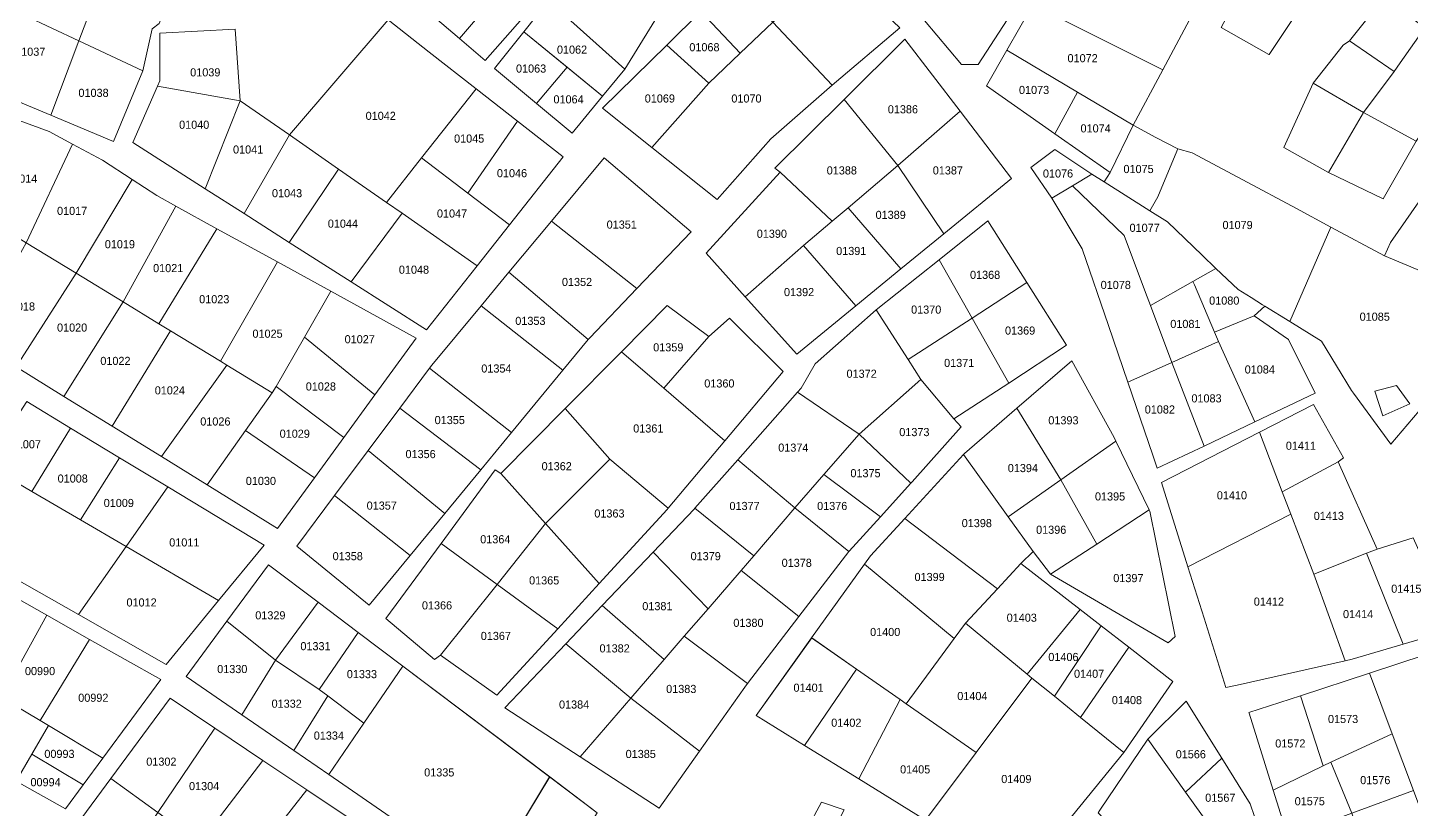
# Model space of a CAD drawing. Header units: metres. Extents: x 245225 to 248406, y 1633796 to 1637634.
# Drawn here: x 246870.3 to 247126, y 1636414.3 to 1636558.8 of the extents above; entities that cross this region are included whole.
import ezdxf
from ezdxf.enums import TextEntityAlignment as Align

# ---------------------------------------------------------------- set-up
doc = ezdxf.new("R2010")
doc.units = ezdxf.units.M
doc.header["$MEASUREMENT"] = 0
doc.layers.add('historique_numero_parcelle', color=7, linetype='Continuous')
doc.layers.add('LIMITES_PARCELLES', color=7, linetype='Continuous', lineweight=0, true_color=0xffffff)
doc.styles.add('Style-FANCY', font='FANCY.shx')

msp = doc.modelspace()

# ---------------------------------------------------------------- linework, layer by layer
at = {"layer": 'limites_parcelles', "flags": 128}
for points in [[(246954.029, 1636576.713), (246961.434, 1636570.053), (246950.117, 1636556.765), (246939.529, 1636565.813), (246951.46, 1636579.022), (246954.029, 1636576.713)], [(246881.725, 1636569.755), (246884.37, 1636568.538), (246879.769, 1636556.317), (246864.74, 1636563.366), (246868.707, 1636576.343), (246881.725, 1636569.755)], [(247053.621, 1636563.765), (247045.925, 1636551.975), (247042.856, 1636551.975), (247031.475, 1636565.569), (247039.995, 1636574.781), (247053.621, 1636563.765)], [(247085.018, 1636560.241), (247080.062, 1636550.966), (247056.07, 1636563.004), (247061.166, 1636571.872), (247074.34, 1636565.448), (247085.018, 1636560.241)], [(247090.836, 1636558.799), (247097.817, 1636571.878), (247108.39, 1636566.929), (247099.711, 1636553.796), (247099.689, 1636553.81), (247090.836, 1636558.799)], [(246896.034, 1636563.173), (246894.584, 1636559.516), (246893.314, 1636558.563), (246891.567, 1636550.784), (246879.769, 1636556.317), (246884.37, 1636568.538), (246896.034, 1636563.173)], [(246966.248, 1636565.723), (246965.415, 1636564.772), (246954.856, 1636552.716), (246950.117, 1636556.765), (246961.434, 1636570.053), (246966.248, 1636565.723)], [(247080.062, 1636550.966), (247074.606, 1636540.757), (247064.296, 1636546.884), (247051.26, 1636554.631), (247056.07, 1636563.004), (247080.062, 1636550.966)], [(247122.81, 1636550.657), (247114.607, 1636556.345), (247120.957, 1636564.415), (247128.475, 1636558.75), (247123.947, 1636552.281), (247122.81, 1636550.657)], [(246943.088, 1636534.722), (246936.593, 1636526.489), (246927.745, 1636532.659), (246918.714, 1636538.958), (246936.892, 1636560.225), (246944.499, 1636554.278), (246953.169, 1636547.501), (246943.088, 1636534.722)], [(246909.585, 1636545.228), (246894.317, 1636547.987), (246894.742, 1636548.959), (246894.742, 1636557.77), (246908.633, 1636558.484), (246909.585, 1636545.228)], [(247007.667, 1636538.217), (246997.718, 1636526.998), (246985.618, 1636536.642), (246996.199, 1636548.533), (247001.981, 1636554.065), (247007.984, 1636559.807), (247018.991, 1636548.165), (247007.667, 1636538.217)], [(247132.847, 1636546.793), (247126.888, 1636537.829), (247117.151, 1636543.12), (247122.81, 1636550.657), (247123.947, 1636552.281), (247128.475, 1636558.75), (247136.683, 1636552.563), (247133.03, 1636547.068), (247132.847, 1636546.793)], [(247122.81, 1636550.657), (247117.151, 1636543.12), (247107.861, 1636548.54), (247113.417, 1636555.551), (247114.607, 1636556.345), (247122.81, 1636550.657)], [(246964.334, 1636544.766), (246969.971, 1636551.475), (246976.541, 1636546.091), (246975.442, 1636544.753), (246970.942, 1636539.275), (246964.334, 1636544.766)], [(247031.138, 1636533.326), (247021.921, 1636525.506), (247018.974, 1636523.005), (247009.36, 1636532.078), (247008.407, 1636532.819), (247021.193, 1636545.492), (247031.138, 1636533.326)], [(246861.755, 1636524.093), (246868.701, 1636541.647), (246874.263, 1636539.593), (246878.583, 1636537.27), (246870.031, 1636519.043), (246861.755, 1636524.093)], [(247079.157, 1636527.528), (247077.685, 1636524.936), (247069.213, 1636530.284), (247070.323, 1636532.031), (247074.606, 1636540.757), (247078.771, 1636538.459), (247082.861, 1636536.418), (247079.908, 1636529.33), (247079.157, 1636527.528)], [(246889.609, 1636530.71), (246879.26, 1636513.41), (246870.031, 1636519.043), (246878.583, 1636537.27), (246884.106, 1636534.301), (246889.609, 1636530.71)], [(246951.647, 1636528.193), (246959.343, 1636522.322), (246953.388, 1636514.776), (246939.486, 1636524.471), (246936.593, 1636526.489), (246943.088, 1636534.722), (246951.647, 1636528.193)], [(247066.981, 1636531.693), (247063.377, 1636529.53), (247059.573, 1636527.248), (247055.699, 1636532.956), (247060.144, 1636536.237), (247066.981, 1636531.693)], [(247111.157, 1636521.936), (247103.56, 1636504.473), (247098.952, 1636507.314), (247098.522, 1636507.579), (247096.379, 1636508.9), (247093.974, 1636510.383), (247089.886, 1636514.305), (247087.368, 1636516.72), (247080.956, 1636522.871), (247077.685, 1636524.936), (247079.157, 1636527.528), (247079.908, 1636529.33), (247082.861, 1636536.418), (247085.507, 1636535.677), (247094.896, 1636530.647), (247104.789, 1636525.347), (247111.157, 1636521.936)], [(246936.593, 1636526.489), (246939.486, 1636524.471), (246930.058, 1636511.83), (246918.642, 1636519.107), (246927.745, 1636532.659), (246936.593, 1636526.489)], [(247013.675, 1636518.51), (247002.912, 1636509.028), (246995.674, 1636517.093), (247009.36, 1636532.078), (247018.974, 1636523.005), (247013.675, 1636518.51)], [(246897.652, 1636525.82), (246887.935, 1636508.116), (246879.26, 1636513.41), (246889.609, 1636530.71), (246894.16, 1636527.739), (246897.652, 1636525.82)], [(247081.716, 1636496.924), (247073.607, 1636493.28), (247070.022, 1636503.762), (247065.187, 1636517.897), (247059.573, 1636527.248), (247063.377, 1636529.53), (247072.948, 1636520.345), (247076.872, 1636509.864), (247077.79, 1636507.41), (247081.716, 1636496.924)], [(247069.213, 1636530.284), (247077.685, 1636524.936), (247080.956, 1636522.871), (247087.368, 1636516.72), (247089.886, 1636514.305), (247085.64, 1636511.885), (247077.79, 1636507.41), (247076.872, 1636509.864), (247072.948, 1636520.345), (247063.377, 1636529.53), (247066.981, 1636531.693), (247069.213, 1636530.284)], [(247132.766, 1636526.698), (247139.165, 1636523.612), (247135.515, 1636515.991), (247134.413, 1636513.688), (247133.878, 1636511.27), (247121.067, 1636516.627), (247122.126, 1636519.061), (247128.816, 1636528.604), (247132.766, 1636526.698)], [(247031.68, 1636514.184), (247023.361, 1636507.373), (247013.675, 1636518.51), (247018.974, 1636523.005), (247021.921, 1636525.506), (247031.68, 1636514.184)], [(246982.847, 1636510.562), (246974.17, 1636501.493), (246973.875, 1636501.134), (246959.243, 1636513.59), (246967.096, 1636523.034), (246982.847, 1636510.562)], [(247103.56, 1636504.473), (247111.157, 1636521.936), (247121.067, 1636516.627), (247133.878, 1636511.27), (247133.238, 1636508.372), (247129.918, 1636501.471), (247133.754, 1636499.883), (247128.476, 1636489.216), (247122.231, 1636481.807), (247115.323, 1636491.22), (247114.929, 1636491.756), (247109.426, 1636500.858), (247103.56, 1636504.473)], [(246916.449, 1636515.488), (246905.905, 1636497.149), (246896.715, 1636502.758), (246894.565, 1636504.07), (246905.267, 1636521.634), (246916.449, 1636515.488)], [(246879.26, 1636513.41), (246868.146, 1636496.13), (246860.104, 1636501.1), (246865.933, 1636511.636), (246870.031, 1636519.043), (246879.26, 1636513.41)], [(246926.328, 1636510.057), (246921.438, 1636501.571), (246916.2, 1636492.482), (246915.46, 1636491.318), (246907.083, 1636496.431), (246905.905, 1636497.149), (246916.449, 1636515.488), (246926.328, 1636510.057)], [(247085.64, 1636511.885), (247089.886, 1636514.305), (247093.974, 1636510.383), (247096.379, 1636508.9), (247098.522, 1636507.579), (247098.952, 1636507.314), (247096.94, 1636505.511), (247089.626, 1636502.538), (247085.921, 1636511.228), (247085.64, 1636511.885)], [(247077.79, 1636507.41), (247085.64, 1636511.885), (247085.921, 1636511.228), (247089.626, 1636502.538), (247090.363, 1636500.809), (247081.716, 1636496.924), (247077.79, 1636507.41)], [(246894.565, 1636504.07), (246896.715, 1636502.758), (246885.89, 1636485.163), (246877.01, 1636490.652), (246887.935, 1636508.116), (246894.565, 1636504.07)], [(246969.202, 1636495.465), (246959.716, 1636483.96), (246944.538, 1636495.845), (246944.96, 1636496.413), (246954.085, 1636507.387), (246969.202, 1636495.465)], [(246996.184, 1636501.704), (246987.852, 1636492.157), (246986.591, 1636493.243), (246980.025, 1636498.899), (246988.458, 1636507.419), (246996.184, 1636501.704)], [(247033.005, 1636497.438), (247035.371, 1636493.745), (247023.941, 1636483.691), (247012.554, 1636491.43), (247013.223, 1636492.188), (247015.842, 1636496.633), (247027.114, 1636506.634), (247033.005, 1636497.438)], [(246999.122, 1636482.403), (246987.852, 1636492.157), (246996.184, 1636501.704), (246999.994, 1636505.091), (247009.942, 1636495.248), (246999.122, 1636482.403)], [(247051.599, 1636493.116), (247041.48, 1636486.473), (247035.371, 1636493.745), (247033.005, 1636497.438), (247044.834, 1636505.104), (247051.599, 1636493.116)], [(247089.626, 1636502.538), (247096.94, 1636505.511), (247103.287, 1636501.175), (247108.261, 1636491.227), (247107.083, 1636490.667), (247097.081, 1636485.92), (247090.363, 1636500.809), (247089.626, 1636502.538)], [(246905.905, 1636497.149), (246907.083, 1636496.431), (246895.003, 1636479.531), (246885.89, 1636485.163), (246896.715, 1636502.758), (246905.905, 1636497.149)], [(246999.122, 1636482.403), (246988.652, 1636469.973), (246977.904, 1636479.034), (246974.69, 1636482.658), (246969.615, 1636488.381), (246980.025, 1636498.899), (246986.591, 1636493.243), (246987.852, 1636492.157), (246999.122, 1636482.403)], [(246915.46, 1636491.318), (246910.558, 1636484.368), (246903.461, 1636474.303), (246895.003, 1636479.531), (246907.083, 1636496.431), (246915.46, 1636491.318)], [(247071.382, 1636482.371), (247061.238, 1636475.244), (247053.104, 1636488.454), (247063.248, 1636497.226), (247071.061, 1636483.033), (247071.382, 1636482.371)], [(247087.721, 1636481.477), (247079.051, 1636477.362), (247078.229, 1636479.766), (247073.607, 1636493.28), (247081.716, 1636496.924), (247087.721, 1636481.477)], [(247041.48, 1636486.473), (247042.83, 1636485.044), (247033.769, 1636474.886), (247033.502, 1636474.592), (247023.941, 1636483.691), (247035.371, 1636493.745), (247041.48, 1636486.473)], [(246928.736, 1636483.049), (246923.306, 1636475.599), (246910.558, 1636484.368), (246915.46, 1636491.318), (246916.2, 1636492.482), (246928.736, 1636483.049)], [(247023.941, 1636483.691), (247017.428, 1636476.189), (247012.088, 1636470.038), (247001.519, 1636478.933), (247012.554, 1636491.43), (247023.941, 1636483.691)], [(247112.495, 1636478.527), (247102.162, 1636473.001), (247097.934, 1636484.03), (247107.922, 1636489.163), (247113.447, 1636479.267), (247112.495, 1636478.527)], [(246974.69, 1636482.658), (246977.904, 1636479.034), (246966.026, 1636467.156), (246957.766, 1636476.41), (246969.615, 1636488.381), (246974.69, 1636482.658)], [(247061.238, 1636475.244), (247051.521, 1636468.418), (247043.26, 1636479.903), (247043.438, 1636480.097), (247053.104, 1636488.454), (247061.238, 1636475.244)], [(247102.162, 1636473.001), (247103.734, 1636468.902), (247084.72, 1636459.155), (247079.819, 1636474.719), (247097.934, 1636484.03), (247102.162, 1636473.001)], [(246862.581, 1636478.04), (246871.037, 1636473.1), (246880.04, 1636467.841), (246888.481, 1636462.911), (246879.682, 1636450.321), (246845.576, 1636469.687), (246854.664, 1636482.664), (246862.581, 1636478.04)], [(246988.652, 1636469.973), (246988.458, 1636469.742), (246975.923, 1636456.068), (246966.026, 1636467.156), (246977.904, 1636479.034), (246988.652, 1636469.973)], [(247051.521, 1636468.418), (247056.138, 1636461.999), (247053.837, 1636459.776), (247049.512, 1636455.109), (247032.41, 1636468.108), (247043.26, 1636479.903), (247051.521, 1636468.418)], [(247119.691, 1636462.44), (247117.726, 1636461.657), (247107.999, 1636457.778), (247103.734, 1636468.902), (247102.162, 1636473.001), (247112.495, 1636478.527), (247119.691, 1636462.44)], [(246957.766, 1636476.41), (246966.026, 1636467.156), (246957.053, 1636455.908), (246946.715, 1636463.48), (246956.708, 1636477.045), (246957.766, 1636476.41)], [(247027.892, 1636468.402), (247022.113, 1636462.025), (247022.07, 1636461.97), (247012.088, 1636470.038), (247017.428, 1636476.189), (247027.892, 1636468.402)], [(247067.876, 1636463.359), (247059.313, 1636457.792), (247056.138, 1636461.999), (247051.521, 1636468.418), (247061.238, 1636475.244), (247067.876, 1636463.359)], [(247004.489, 1636461.19), (247002.136, 1636458.45), (246996.044, 1636451.408), (246985.869, 1636461.83), (246993.458, 1636469.804), (246993.601, 1636469.966), (247004.489, 1636461.19)], [(247022.07, 1636461.97), (247012.823, 1636449.945), (247002.136, 1636458.45), (247004.489, 1636461.19), (247012.088, 1636470.038), (247022.07, 1636461.97)], [(247059.313, 1636457.792), (247067.876, 1636463.359), (247077.556, 1636469.653), (247077.649, 1636469.46), (247082.332, 1636446.283), (247081.062, 1636445.092), (247059.313, 1636457.792)], [(247093.833, 1636437.298), (247091.751, 1636436.828), (247087.702, 1636449.687), (247084.72, 1636459.155), (247103.734, 1636468.902), (247107.999, 1636457.778), (247113.804, 1636441.811), (247093.833, 1636437.298)], [(247049.512, 1636455.109), (247043.611, 1636448.739), (247041.519, 1636445.893), (247024.953, 1636459.664), (247026.035, 1636461.177), (247032.41, 1636468.108), (247049.512, 1636455.109)], [(246957.053, 1636455.908), (246946.604, 1636442.81), (246945.489, 1636442.014), (246936.474, 1636449.578), (246946.715, 1636463.48), (246957.053, 1636455.908)], [(247133.922, 1636447.629), (247124.504, 1636444.866), (247117.726, 1636461.657), (247119.691, 1636462.44), (247126.37, 1636464.514), (247133.922, 1636447.629)], [(246996.044, 1636451.408), (246991.639, 1636446.315), (246987.933, 1636442.031), (246976.49, 1636451.976), (246985.869, 1636461.83), (246996.044, 1636451.408)], [(247124.504, 1636444.866), (247115.043, 1636442.091), (247113.804, 1636441.811), (247107.999, 1636457.778), (247117.726, 1636461.657), (247124.504, 1636444.866)], [(247012.823, 1636449.945), (247003.34, 1636437.613), (246991.639, 1636446.315), (246996.044, 1636451.408), (247002.136, 1636458.45), (247012.823, 1636449.945)], [(247041.519, 1636445.893), (247032.655, 1636433.83), (247031.518, 1636434.623), (247023.496, 1636440.212), (247015.184, 1636446.003), (247024.953, 1636459.664), (247041.519, 1636445.893)], [(247064.82, 1636451.244), (247054.992, 1636439.334), (247043.611, 1636448.739), (247049.512, 1636455.109), (247053.837, 1636459.776), (247064.82, 1636451.244)], [(246873.812, 1636450.219), (246865.487, 1636434.98), (246857.021, 1636440.404), (246855.301, 1636441.859), (246863.122, 1636456.248), (246873.812, 1636450.219)], [(247068.682, 1636448.244), (247060.035, 1636435.241), (247055.9, 1636438.583), (247054.992, 1636439.334), (247064.82, 1636451.244), (247068.682, 1636448.244)], [(247054.992, 1636439.334), (247055.9, 1636438.583), (247045.588, 1636424.819), (247032.655, 1636433.83), (247041.519, 1636445.893), (247043.611, 1636448.739), (247054.992, 1636439.334)], [(247131.082, 1636405.279), (247126.386, 1636417.81), (247122.447, 1636428.322), (247118.255, 1636439.511), (247144.06, 1636447.976), (247131.082, 1636405.279)], [(246884.179, 1636423.805), (246874.123, 1636429.817), (246872.595, 1636430.73), (246881.731, 1636445.752), (246894.884, 1636438.334), (246884.179, 1636423.805)], [(246939.62, 1636440.821), (246932.446, 1636430.284), (246925.75, 1636435.29), (246924.182, 1636436.462), (246931.405, 1636447.018), (246939.62, 1636440.821)], [(247003.34, 1636437.613), (247002.825, 1636436.943), (246994.471, 1636425.105), (246981.773, 1636434.911), (246987.933, 1636442.031), (246991.639, 1636446.315), (247003.34, 1636437.613)], [(246924.182, 1636436.462), (246925.75, 1636435.29), (246919.46, 1636425.229), (246909.882, 1636431.831), (246916.112, 1636441.886), (246924.182, 1636436.462)], [(246966.765, 1636420.347), (246954.945, 1636400.766), (246925.955, 1636420.751), (246932.446, 1636430.284), (246939.62, 1636440.821), (246966.765, 1636420.347)], [(247060.035, 1636435.241), (247064.883, 1636431.321), (247072.887, 1636424.851), (247053.122, 1636400.57), (247036.215, 1636412.31), (247045.588, 1636424.819), (247055.9, 1636438.583), (247060.035, 1636435.241)], [(247122.447, 1636428.322), (247111.119, 1636423.082), (247109.711, 1636422.395), (247105.519, 1636435.333), (247118.255, 1636439.511), (247122.447, 1636428.322)], [(246868.149, 1636419.544), (246859.668, 1636424.266), (246865.487, 1636434.98), (246872.595, 1636430.73), (246874.123, 1636429.817), (246868.149, 1636419.544)], [(247109.711, 1636422.395), (247100.472, 1636417.886), (247096.038, 1636432.101), (247095.992, 1636432.208), (247105.519, 1636435.333), (247109.711, 1636422.395)], [(247032.655, 1636433.83), (247045.588, 1636424.819), (247036.215, 1636412.31), (247023.882, 1636419.948), (247031.518, 1636434.623), (247032.655, 1636433.83)], [(247084.282, 1636417.53), (247091.659, 1636407.252), (247086.358, 1636401.888), (247082.769, 1636398.256), (247068.139, 1636413.725), (247068.468, 1636414.189), (247077.279, 1636427.286), (247084.282, 1636417.53)], [(247084.282, 1636417.53), (247090.99, 1636423.815), (247096.249, 1636415.379), (247097.807, 1636410.692), (247091.659, 1636407.252), (247084.282, 1636417.53)], [(247115.002, 1636413.621), (247103.161, 1636409.264), (247100.472, 1636417.886), (247109.711, 1636422.395), (247111.119, 1636423.082), (247115.002, 1636413.621)], [(246975.573, 1636413.704), (246970.138, 1636405.135), (246963.588, 1636394.808), (246954.945, 1636400.766), (246966.765, 1636420.347), (246975.573, 1636413.704)], [(247131.082, 1636405.279), (247129.117, 1636398.816), (247121.306, 1636395.367), (247119.79, 1636399.755), (247115.002, 1636413.621), (247126.386, 1636417.81), (247131.082, 1636405.279)]]:
    msp.add_lwpolyline(points, close=True, dxfattribs=at)
at = {"layer": 'limites_parcelles', "color": 0, "flags": 128}
for points in [[(247053.621393, 1636563.765164), (247045.925472, 1636551.975118), (247042.856299, 1636551.975118), (247031.475439, 1636565.568924), (247039.995128, 1636574.781351), (247053.621393, 1636563.765164)], [(247122.809508, 1636550.656696), (247114.607408, 1636556.345249), (247120.957421, 1636564.415057), (247128.474517, 1636558.749566), (247123.946863, 1636552.28149), (247122.809508, 1636550.656696)], [(246909.585408, 1636545.228229), (246894.316872, 1636547.986561), (246894.742253, 1636548.958862), (246894.742253, 1636557.769504), (246908.632906, 1636558.483881), (246909.585408, 1636545.228229)], [(247007.666646, 1636538.216757), (246997.718292, 1636526.998401), (246985.618003, 1636536.642275), (246996.198707, 1636548.533098), (247001.981408, 1636554.064708), (247007.984146, 1636559.8068), (247018.990835, 1636548.16511), (247007.666646, 1636538.216757)], [(247132.847067, 1636546.793008), (247126.888134, 1636537.8287), (247117.151448, 1636543.120378), (247122.809508, 1636550.656696), (247123.946863, 1636552.28149), (247128.474517, 1636558.749566), (247136.682736, 1636552.563189), (247133.029688, 1636547.067733), (247132.847067, 1636546.793008)], [(247122.809508, 1636550.656696), (247117.151448, 1636543.120378), (247107.860519, 1636548.540025), (247113.416781, 1636555.551498), (247114.607408, 1636556.345249), (247122.809508, 1636550.656696)], [(246964.333623, 1636544.766213), (246969.971044, 1636551.474568), (246976.541071, 1636546.090858), (246975.441822, 1636544.752643), (246970.942406, 1636539.275092), (246964.333623, 1636544.766213)], [(247031.137814, 1636533.326453), (247021.920609, 1636525.505795), (247018.973666, 1636523.005358), (247009.359982, 1636532.078411), (247008.40748, 1636532.819246), (247021.193341, 1636545.492456), (247031.137814, 1636533.326453)], [(247079.157205, 1636527.527569), (247077.685021, 1636524.935979), (247069.212947, 1636530.284089), (247070.322761, 1636532.030905), (247074.606363, 1636540.756762), (247078.770929, 1636538.459281), (247082.861379, 1636536.417587), (247079.908381, 1636529.330392), (247079.157205, 1636527.527569)], [(247111.156652, 1636521.935984), (247103.560163, 1636504.473196), (247098.951961, 1636507.313867), (247098.522498, 1636507.578605), (247096.3794, 1636508.899693), (247093.973902, 1636510.382534), (247089.88559, 1636514.304655), (247087.367784, 1636516.720111), (247080.956376, 1636522.870893), (247077.685021, 1636524.935979), (247079.157205, 1636527.527569), (247079.908381, 1636529.330392), (247082.861379, 1636536.417587), (247085.507218, 1636535.676752), (247094.896071, 1636530.647009), (247104.788635, 1636525.347421), (247111.156652, 1636521.935984)], [(247013.675279, 1636518.509757), (247002.911909, 1636509.028275), (246995.674111, 1636517.09325), (247009.359982, 1636532.078411), (247018.973666, 1636523.005358), (247013.675279, 1636518.509757)], [(247069.212947, 1636530.284089), (247077.685021, 1636524.935979), (247080.956376, 1636522.870893), (247087.367784, 1636516.720111), (247089.88559, 1636514.304655), (247085.640446, 1636511.88478), (247077.790376, 1636507.409976), (247076.871563, 1636509.86433), (247072.948093, 1636520.34479), (247063.376895, 1636529.530484), (247066.981072, 1636531.69299), (247069.212947, 1636530.284089)], [(247031.680379, 1636514.183679), (247023.360886, 1636507.372787), (247013.675279, 1636518.509757), (247018.973666, 1636523.005358), (247021.920609, 1636525.505795), (247031.680379, 1636514.183679)], [(246916.449282, 1636515.487604), (246905.904937, 1636497.149281), (246896.714921, 1636502.757805), (246894.565348, 1636504.069655), (246905.267357, 1636521.63396), (246916.449282, 1636515.487604)], [(246894.565348, 1636504.069655), (246896.714921, 1636502.757805), (246885.889788, 1636485.163088), (246877.009573, 1636490.651514), (246887.935186, 1636508.11594), (246894.565348, 1636504.069655)], [(246969.201532, 1636495.465431), (246959.716092, 1636483.959716), (246944.537815, 1636495.845351), (246944.96027, 1636496.412507), (246954.085401, 1636507.386916), (246969.201532, 1636495.465431)], [(246996.183706, 1636501.704184), (246987.851894, 1636492.157204), (246986.591087, 1636493.243246), (246980.025043, 1636498.899145), (246988.457857, 1636507.419195), (246996.183706, 1636501.704184)], [(247033.005057, 1636497.438029), (247035.371156, 1636493.744707), (247023.941133, 1636483.690521), (247012.553882, 1636491.430293), (247013.222907, 1636492.187984), (247015.842287, 1636496.632993), (247027.11356, 1636506.634263), (247033.005057, 1636497.438029)], [(247051.599248, 1636493.115839), (247041.480463, 1636486.472973), (247035.371156, 1636493.744707), (247033.005057, 1636497.438029), (247044.833689, 1636505.103717), (247051.599248, 1636493.115839)], [(246905.904937, 1636497.149281), (246907.082607, 1636496.430568), (246895.003014, 1636479.530648), (246885.889788, 1636485.163088), (246896.714921, 1636502.757805), (246905.904937, 1636497.149281)], [(246999.122463, 1636482.403389), (246988.651812, 1636469.972714), (246977.903541, 1636479.033845), (246974.690241, 1636482.657728), (246969.615025, 1636488.381437), (246980.025043, 1636498.899145), (246986.591087, 1636493.243246), (246987.851894, 1636492.157204), (246999.122463, 1636482.403389)], [(247112.494772, 1636478.526637), (247102.162066, 1636473.001056), (247097.933612, 1636484.029522), (247107.922444, 1636489.163407), (247113.447274, 1636479.267472), (247112.494772, 1636478.526637)], [(247119.691453, 1636462.439939), (247117.726494, 1636461.656571), (247107.998634, 1636457.778376), (247103.733818, 1636468.90168), (247102.162066, 1636473.001056), (247112.494772, 1636478.526637), (247119.691453, 1636462.439939)], [(247027.892331, 1636468.402001), (247022.112925, 1636462.025424), (247022.069976, 1636461.969573), (247012.087776, 1636470.037993), (247017.428281, 1636476.189111), (247027.892331, 1636468.402001)], [(247022.069976, 1636461.969573), (247012.823255, 1636449.945031), (247002.135937, 1636458.449746), (247004.489497, 1636461.190307), (247012.087776, 1636470.037993), (247022.069976, 1636461.969573)], [(247049.51195, 1636455.108616), (247043.610738, 1636448.738992), (247041.51909, 1636445.892564), (247024.953174, 1636459.664249), (247026.03479, 1636461.176898), (247032.410161, 1636468.107621), (247049.51195, 1636455.108616)], [(247012.823255, 1636449.945031), (247003.339865, 1636437.612721), (246991.638806, 1636446.315384), (246996.044295, 1636451.407994), (247002.135937, 1636458.449746), (247012.823255, 1636449.945031)], [(247131.081501, 1636405.278756), (247126.386032, 1636417.810312), (247122.447315, 1636428.322199), (247118.254964, 1636439.510999), (247144.059627, 1636447.976021), (247131.081501, 1636405.278756)], [(246966.765464, 1636420.346521), (246954.944781, 1636400.76623), (246925.955445, 1636420.750863), (246932.446203, 1636430.284202), (246939.620284, 1636440.821175), (246966.765464, 1636420.346521)], [(247122.447315, 1636428.322199), (247111.119311, 1636423.082075), (247109.710662, 1636422.394597), (247105.518612, 1636435.332936), (247118.254964, 1636439.510999), (247122.447315, 1636428.322199)], [(247109.710662, 1636422.394597), (247100.472047, 1636417.885778), (247096.037656, 1636432.100989), (247095.992298, 1636432.207902), (247105.518612, 1636435.332936), (247109.710662, 1636422.394597)], [(247084.281607, 1636417.529837), (247090.990248, 1636423.814986), (247096.249323, 1636415.379289), (247097.807346, 1636410.692017), (247091.659168, 1636407.252243), (247084.281607, 1636417.529837)], [(247115.002004, 1636413.621291), (247103.161491, 1636409.264296), (247100.472047, 1636417.885778), (247109.710662, 1636422.394597), (247111.119311, 1636423.082075), (247115.002004, 1636413.621291)], [(246975.572623, 1636413.703591), (246970.137861, 1636405.135245), (246963.587524, 1636394.808106), (246954.944781, 1636400.76623), (246966.765464, 1636420.346521), (246975.572623, 1636413.703591)]]:
    msp.add_lwpolyline(points, close=True, dxfattribs=at)
at = {"layer": 'limites_parcelles'}
for points in [[(246987.982, 1636562.982), (246980.679, 1636551.128), (246966.58, 1636563.731), (246977.187, 1636573.353)], [(247018.991, 1636548.165), (247007.984, 1636559.807), (247019.943, 1636569.755), (247031.479, 1636558.748)], [(247001.981, 1636554.065), (246994.697, 1636561.752), (247000.682, 1636567.638), (247007.984, 1636559.807)], [(246879.769, 1636556.317), (246874.598, 1636542.58), (246860.214, 1636548.562), (246864.74, 1636563.366)], [(246976.541, 1636546.091), (246961.991, 1636558.014), (246966.58, 1636563.731), (246980.679, 1636551.128)], [(247001.981, 1636554.065), (246996.199, 1636548.533), (246988.394, 1636555.554), (246994.697, 1636561.752)], [(246969.971, 1636551.475), (246964.334, 1636544.766), (246956.549, 1636551.234), (246961.991, 1636558.014)], [(246891.567, 1636550.784), (246886.17, 1636537.767), (246874.598, 1636542.58), (246879.769, 1636556.317)], [(246996.199, 1636548.533), (246985.618, 1636536.642), (246976.53, 1636543.886), (246988.394, 1636555.554)], [(247042.611, 1636543.333), (247031.138, 1636533.326), (247021.193, 1636545.492), (247032.432, 1636556.632)], [(247060.122, 1636539.168), (247047.464, 1636548.024), (247051.26, 1636554.631), (247064.296, 1636546.884)], [(246909.585, 1636545.228), (246903.111, 1636529.007), (246889.742, 1636537.529), (246894.317, 1636547.987)], [(246960.807, 1636541.529), (246951.647, 1636528.193), (246943.088, 1636534.722), (246953.169, 1636547.501)], [(247117.151, 1636543.12), (247110.696, 1636532.008), (247102.435, 1636536.628), (247107.861, 1636548.54)], [(246918.714, 1636538.958), (246910.322, 1636524.411), (246903.111, 1636529.007), (246909.585, 1636545.228)], [(247070.323, 1636532.031), (247060.122, 1636539.168), (247064.296, 1636546.884), (247074.606, 1636540.757)], [(247039.606, 1636520.672), (247031.138, 1636533.326), (247042.611, 1636543.333), (247052.117, 1636530.914)], [(247126.888, 1636537.829), (247120.788, 1636527.154), (247110.696, 1636532.008), (247117.151, 1636543.12)], [(246951.647, 1636528.193), (246960.807, 1636541.529), (246969.276, 1636534.909), (246959.343, 1636522.322)], [(246910.322, 1636524.411), (246918.714, 1636538.958), (246927.745, 1636532.659), (246918.642, 1636519.107)], [(246982.847, 1636510.562), (246967.096, 1636523.034), (246976.816, 1636534.724), (246992.903, 1636521.072)], [(247039.606, 1636520.672), (247031.68, 1636514.184), (247021.921, 1636525.506), (247031.138, 1636533.326)], [(246887.935, 1636508.116), (246897.652, 1636525.82), (246905.267, 1636521.634), (246894.565, 1636504.07)], [(246953.388, 1636514.776), (246944.034, 1636502.921), (246930.058, 1636511.83), (246939.486, 1636524.471)], [(247054.966, 1636511.67), (247044.834, 1636505.104), (247038.744, 1636515.894), (247047.751, 1636523.065)], [(247002.912, 1636509.028), (247013.675, 1636518.51), (247023.361, 1636507.373), (247012.429, 1636498.423)], [(247044.834, 1636505.104), (247033.005, 1636497.438), (247027.114, 1636506.634), (247038.744, 1636515.894)], [(246887.935, 1636508.116), (246877.01, 1636490.652), (246868.146, 1636496.13), (246879.26, 1636513.41)], [(246973.875, 1636501.134), (246969.202, 1636495.465), (246954.085, 1636507.387), (246959.243, 1636513.59)], [(247051.599, 1636493.116), (247044.834, 1636505.104), (247054.966, 1636511.67), (247062.277, 1636500.126)], [(246934.476, 1636490.923), (246921.438, 1636501.571), (246926.328, 1636510.057), (246942.103, 1636501.387)], [(246934.476, 1636490.923), (246928.736, 1636483.049), (246916.2, 1636492.482), (246921.438, 1636501.571)], [(247097.081, 1636485.92), (247087.721, 1636481.477), (247081.716, 1636496.924), (247090.363, 1636500.809)], [(246959.716, 1636483.96), (246954.047, 1636477.083), (246939.054, 1636488.484), (246944.538, 1636495.845)], [(247119.252, 1636491.624), (247123.273, 1636492.683), (247125.708, 1636489.296), (247120.733, 1636487.074)], [(246878.221, 1636484.783), (246871.037, 1636473.1), (246862.581, 1636478.04), (246870.124, 1636489.673)], [(246954.047, 1636477.083), (246947.395, 1636469.015), (246933.214, 1636480.642), (246939.054, 1636488.484)], [(246887.265, 1636479.322), (246880.04, 1636467.841), (246871.037, 1636473.1), (246878.221, 1636484.783)], [(246923.306, 1636475.599), (246916.491, 1636466.25), (246903.461, 1636474.303), (246910.558, 1636484.368)], [(247027.892, 1636468.402), (247017.428, 1636476.189), (247023.941, 1636483.691), (247033.502, 1636474.592)], [(247077.556, 1636469.653), (247067.876, 1636463.359), (247061.238, 1636475.244), (247071.382, 1636482.371)], [(246896.185, 1636473.935), (246888.481, 1636462.911), (246880.04, 1636467.841), (246887.265, 1636479.322)], [(246947.395, 1636469.015), (246941.001, 1636461.258), (246927.005, 1636472.307), (246933.214, 1636480.642)], [(247012.088, 1636470.038), (247004.489, 1636461.19), (246993.601, 1636469.966), (247001.519, 1636478.933)], [(246905.584, 1636452.92), (246888.481, 1636462.911), (246896.185, 1636473.935), (246913.997, 1636463.179)], [(246941.001, 1636461.258), (246933.424, 1636452.068), (246920.043, 1636462.96), (246927.005, 1636472.307)], [(246975.923, 1636456.068), (246968.255, 1636447.703), (246957.053, 1636455.908), (246966.026, 1636467.156)], [(246905.584, 1636452.92), (246895.9, 1636441.112), (246879.682, 1636450.321), (246888.481, 1636462.911)], [(246916.112, 1636441.886), (246907.12, 1636449.086), (246914.819, 1636459.528), (246923.958, 1636452.634)], [(246968.255, 1636447.703), (246957.025, 1636435.452), (246946.604, 1636442.81), (246957.053, 1636455.908)], [(246931.405, 1636447.018), (246924.182, 1636436.462), (246916.112, 1636441.886), (246923.958, 1636452.634)], [(246987.933, 1636442.031), (246981.773, 1636434.911), (246969.75, 1636444.894), (246976.49, 1636451.976)], [(246881.731, 1636445.752), (246872.595, 1636430.73), (246865.487, 1636434.98), (246873.812, 1636450.219)], [(246916.112, 1636441.886), (246909.882, 1636431.831), (246899.617, 1636438.908), (246907.12, 1636449.086)], [(247060.035, 1636435.241), (247068.682, 1636448.244), (247073.778, 1636444.285), (247064.883, 1636431.321)], [(247023.496, 1636440.212), (247013.851, 1636426.16), (247004.941, 1636431.678), (247015.184, 1636446.003)], [(246981.773, 1636434.911), (246972.386, 1636424.059), (246958.496, 1636433.07), (246969.75, 1636444.894)], [(247064.883, 1636431.321), (247073.778, 1636444.285), (247081.935, 1636437.948), (247072.887, 1636424.851)], [(247031.518, 1636434.623), (247023.882, 1636419.948), (247013.851, 1636426.16), (247023.496, 1636440.212)], [(246932.446, 1636430.284), (246925.955, 1636420.751), (246919.46, 1636425.229), (246925.75, 1636435.29)], [(246994.471, 1636425.105), (246987.029, 1636414.559), (246972.386, 1636424.059), (246981.773, 1636434.911)], [(246904.891, 1636429.359), (246894.353, 1636413.77), (246885.685, 1636420.01), (246896.654, 1636434.89)], [(247090.99, 1636423.815), (247084.282, 1636417.53), (247077.279, 1636427.286), (247084.422, 1636434.35)], [(246880.543, 1636418.871), (246871.049, 1636424.531), (246874.123, 1636429.817), (246884.179, 1636423.805)], [(246913.78, 1636423.391), (246902.139, 1636408.166), (246894.353, 1636413.77), (246904.891, 1636429.359)], [(246880.543, 1636418.871), (246877.289, 1636414.455), (246868.149, 1636419.544), (246871.049, 1636424.531)], [(246921.899, 1636417.94), (246909.859, 1636402.609), (246902.139, 1636408.166), (246913.78, 1636423.391)], [(246894.353, 1636413.77), (246882.817, 1636396.703), (246873.247, 1636403.14), (246885.685, 1636420.01)], [(246930.639, 1636412.071), (246918.65, 1636396.282), (246909.859, 1636402.609), (246921.899, 1636417.94)], [(247012.482, 1636397.696), (247009.042, 1636400.871), (247016.98, 1636415.688), (247021.213, 1636414.233)]]:
    msp.add_3dface(points, dxfattribs=at)
at = {"layer": 'limites_parcelles', "color": 0}
for points in [[(246987.981606, 1636562.981806), (246980.679092, 1636551.128449), (246966.580241, 1636563.730774), (246977.186585, 1636573.353494)], [(247018.990835, 1636548.16511), (247007.984146, 1636559.8068), (247019.943337, 1636569.755153), (247031.479193, 1636558.748465)], [(247001.981408, 1636554.064708), (246994.696579, 1636561.752356), (247000.681632, 1636567.638482), (247007.984146, 1636559.8068)], [(246879.769346, 1636556.317301), (246874.597575, 1636542.579851), (246860.214059, 1636548.561986), (246864.739755, 1636563.365664)], [(246976.541071, 1636546.090858), (246961.991013, 1636558.013685), (246966.580241, 1636563.730774), (246980.679092, 1636551.128449)], [(247001.981408, 1636554.064708), (246996.198707, 1636548.533098), (246988.39406, 1636555.554011), (246994.696579, 1636561.752356)], [(246969.971044, 1636551.474568), (246964.333623, 1636544.766213), (246956.549043, 1636551.234283), (246961.991013, 1636558.013685)], [(246891.567247, 1636550.78449), (246886.169736, 1636537.766964), (246874.597575, 1636542.579851), (246879.769346, 1636556.317301)], [(246996.198707, 1636548.533098), (246985.618003, 1636536.642275), (246976.529618, 1636543.885675), (246988.39406, 1636555.554011)], [(247042.611171, 1636543.332801), (247031.137814, 1636533.326453), (247021.193341, 1636545.492456), (247032.431695, 1636556.631794)], [(247060.12188, 1636539.167936), (247047.463889, 1636548.024079), (247051.259611, 1636554.630557), (247064.296195, 1636546.883574)], [(246909.585408, 1636545.228229), (246903.111018, 1636529.006824), (246889.741618, 1636537.528839), (246894.316872, 1636547.986561)], [(246960.807307, 1636541.529381), (246951.647149, 1636528.19291), (246943.087674, 1636534.721999), (246953.168574, 1636547.500863)], [(247117.151448, 1636543.120378), (247110.695602, 1636532.007855), (247102.435309, 1636536.62792), (247107.860519, 1636548.540025)], [(246918.713551, 1636538.957592), (246910.321618, 1636524.410593), (246903.111018, 1636529.006824), (246909.585408, 1636545.228229)], [(247070.322761, 1636532.030905), (247060.12188, 1636539.167936), (247064.296195, 1636546.883574), (247074.606363, 1636540.756762)], [(247039.605684, 1636520.671862), (247031.137814, 1636533.326453), (247042.611171, 1636543.332801), (247052.116735, 1636530.914242)], [(247126.888134, 1636537.8287), (247120.788356, 1636527.154088), (247110.695602, 1636532.007855), (247117.151448, 1636543.120378)], [(246951.647149, 1636528.19291), (246960.807307, 1636541.529381), (246969.275527, 1636534.909459), (246959.343284, 1636522.32237)], [(246910.321618, 1636524.410593), (246918.713551, 1636538.957592), (246927.744696, 1636532.659374), (246918.642367, 1636519.106724)], [(246982.847159, 1636510.56152), (246967.096153, 1636523.034398), (246976.816167, 1636534.72425), (246992.902866, 1636521.071722)], [(247039.605684, 1636520.671862), (247031.680379, 1636514.183679), (247021.920609, 1636525.505795), (247031.137814, 1636533.326453)], [(246887.935186, 1636508.11594), (246897.65177, 1636525.820011), (246905.267357, 1636521.63396), (246894.565348, 1636504.069655)], [(246953.388386, 1636514.775755), (246944.034227, 1636502.92127), (246930.058188, 1636511.829973), (246939.485661, 1636524.471358)], [(247054.966366, 1636511.670321), (247044.833689, 1636505.103717), (247038.744055, 1636515.893926), (247047.751101, 1636523.064921)], [(247002.911909, 1636509.028275), (247013.675279, 1636518.509757), (247023.360886, 1636507.372787), (247012.429155, 1636498.423344)], [(247044.833689, 1636505.103717), (247033.005057, 1636497.438029), (247027.11356, 1636506.634263), (247038.744055, 1636515.893926)], [(246887.935186, 1636508.11594), (246877.009573, 1636490.651514), (246868.146029, 1636496.129638), (246879.259878, 1636513.410346)], [(246973.875053, 1636501.134351), (246969.201532, 1636495.465431), (246954.085401, 1636507.386916), (246959.242937, 1636513.589667)], [(247051.599248, 1636493.115839), (247044.833689, 1636505.103717), (247054.966366, 1636511.670321), (247062.276755, 1636500.1255)], [(246934.4755, 1636490.922833), (246921.437645, 1636501.570618), (246926.328331, 1636510.057398), (246942.102765, 1636501.386683)], [(246934.4755, 1636490.922833), (246928.735877, 1636483.04864), (246916.200379, 1636492.482422), (246921.437645, 1636501.570618)], [(247097.080694, 1636485.919864), (247087.720509, 1636481.477168), (247081.715918, 1636496.923981), (247090.362707, 1636500.809097)], [(246959.716092, 1636483.959716), (246954.046867, 1636477.08302), (246939.054296, 1636488.48362), (246944.537815, 1636495.845351)], [(247119.251819, 1636491.62441), (247123.273493, 1636492.682745), (247125.707665, 1636489.296072), (247120.733488, 1636487.073567)], [(246878.221221, 1636484.782986), (246871.037035, 1636473.100027), (246862.580533, 1636478.039694), (246870.123873, 1636489.672797)], [(246954.046867, 1636477.08302), (246947.395306, 1636469.014762), (246933.213586, 1636480.642352), (246939.054296, 1636488.48362)], [(246887.264526, 1636479.321932), (246880.039675, 1636467.841347), (246871.037035, 1636473.100027), (246878.221221, 1636484.782986)], [(246923.305992, 1636475.599375), (246916.491047, 1636466.249946), (246903.460635, 1636474.303406), (246910.558063, 1636484.367792)], [(247027.892331, 1636468.402001), (247017.428281, 1636476.189111), (247023.941133, 1636483.690521), (247033.502184, 1636474.591505)], [(247077.555618, 1636469.652779), (247067.876234, 1636463.359447), (247061.238144, 1636475.244426), (247071.382257, 1636482.37139)], [(246896.185086, 1636473.935001), (246888.480729, 1636462.910703), (246880.039675, 1636467.841347), (246887.264526, 1636479.321932)], [(246947.395306, 1636469.014762), (246941.000632, 1636461.258106), (246927.004817, 1636472.306957), (246933.213586, 1636480.642352)], [(247012.087776, 1636470.037993), (247004.489497, 1636461.190307), (246993.601027, 1636469.965614), (247001.519214, 1636478.9332)], [(246905.58402, 1636452.920218), (246888.480729, 1636462.910703), (246896.185086, 1636473.935001), (246913.997344, 1636463.178569)], [(246941.000632, 1636461.258106), (246933.424414, 1636452.068251), (246920.042777, 1636462.960281), (246927.004817, 1636472.306957)], [(246975.923389, 1636456.068488), (246968.255003, 1636447.702976), (246957.052807, 1636455.908232), (246966.026082, 1636467.156386)], [(246905.58402, 1636452.920218), (246895.899808, 1636441.112274), (246879.682338, 1636450.320932), (246888.480729, 1636462.910703)], [(246916.112185, 1636441.88627), (246907.120023, 1636449.085639), (246914.818576, 1636459.528231), (246923.95834, 1636452.634429)], [(246968.255003, 1636447.702976), (246957.025294, 1636435.452385), (246946.603877, 1636442.810319), (246957.052807, 1636455.908232)], [(246931.40464, 1636447.017947), (246924.181992, 1636436.462301), (246916.112185, 1636441.88627), (246923.95834, 1636452.634429)], [(246987.932859, 1636442.031423), (246981.773033, 1636434.910854), (246969.749832, 1636444.89443), (246976.490142, 1636451.976209)], [(246881.730952, 1636445.752466), (246872.595259, 1636430.730404), (246865.487263, 1636434.980249), (246873.811982, 1636450.218874)], [(246916.112185, 1636441.88627), (246909.882443, 1636431.831249), (246899.616881, 1636438.908109), (246907.120023, 1636449.085639)], [(247060.035017, 1636435.240729), (247068.682037, 1636448.243934), (247073.7779, 1636444.285283), (247064.88339, 1636431.32125)], [(247023.495814, 1636440.211673), (247013.850941, 1636426.160091), (247004.941432, 1636431.677655), (247015.184401, 1636446.002536)], [(246981.773033, 1636434.910854), (246972.385556, 1636424.059218), (246958.49584, 1636433.070301), (246969.749832, 1636444.89443)], [(247064.88339, 1636431.32125), (247073.7779, 1636444.285283), (247081.935336, 1636437.948292), (247072.886568, 1636424.851391)], [(247031.517516, 1636434.62266), (247023.882085, 1636419.94791), (247013.850941, 1636426.160091), (247023.495814, 1636440.211673)], [(246932.446203, 1636430.284202), (246925.955445, 1636420.750863), (246919.459949, 1636425.228719), (246925.749921, 1636435.29016)], [(246994.470828, 1636425.104637), (246987.029104, 1636414.559079), (246972.385556, 1636424.059218), (246981.773033, 1636434.910854)], [(246904.890894, 1636429.359212), (246894.353427, 1636413.770105), (246885.684627, 1636420.009903), (246896.654305, 1636434.889566)], [(247090.990248, 1636423.814986), (247084.281607, 1636417.529837), (247077.27866, 1636427.285563), (247084.422424, 1636434.349952)], [(246880.543152, 1636418.870693), (246871.04917, 1636424.530828), (246874.123284, 1636429.816804), (246884.178729, 1636423.80469)], [(246913.780311, 1636423.390525), (246902.138678, 1636408.166284), (246894.353427, 1636413.770105), (246904.890894, 1636429.359212)], [(246880.543152, 1636418.870693), (246877.28922, 1636414.454642), (246868.149009, 1636419.543965), (246871.04917, 1636424.530828)], [(246921.89854, 1636417.939642), (246909.859298, 1636402.608985), (246902.138678, 1636408.166284), (246913.780311, 1636423.390525)], [(246894.353427, 1636413.770105), (246882.817113, 1636396.703306), (246873.247493, 1636403.139731), (246885.684627, 1636420.009903)], [(246930.638861, 1636412.071063), (246918.649913, 1636396.281504), (246909.859298, 1636402.608985), (246921.89854, 1636417.939642)], [(247012.482072, 1636397.696267), (247009.042482, 1636400.871274), (247016.979998, 1636415.68797), (247021.213339, 1636414.232759)]]:
    msp.add_3dface(points, dxfattribs=at)

# ---------------------------------------------------------------- texts
at = {"layer": 'historique_numero_parcelle', "style": 'Style-FANCY'}
for s, p in [('01037', (246870.773001, 1636554.331834)), ('01062', (246970.899844, 1636554.716841)), ('01068', (246995.364484, 1636555.166016)), ('01072', (247065.25567, 1636553.1335)), ('01039', (246903.122576, 1636550.522097)), ('01063', (246963.333715, 1636551.224277)), ('01038', (246882.469857, 1636546.734361)), ('01073', (247056.285149, 1636547.266725)), ('01064', (246970.252156, 1636545.533506)), ('01069', (246987.126849, 1636545.691175)), ('01070', (247003.133072, 1636545.691175)), ('01042', (246935.545438, 1636542.484616)), ('01386', (247032.04208, 1636543.696183)), ('01040', (246901.070496, 1636540.841919)), ('01074', (247067.659535, 1636540.167928)), ('01045', (246951.888789, 1636538.286206)), ('01041', (246911.037741, 1636536.265835)), ('01046', (246959.803955, 1636531.891421)), ('01388', (247020.755641, 1636532.402642)), ('01387', (247040.353004, 1636532.402642)), ('01076', (247060.710862, 1636531.831608)), ('01075', (247075.59577, 1636532.659373)), ('01014', (246869.278831, 1636530.878486)), ('01043', (246918.234679, 1636528.195353)), ('01017', (246878.51319, 1636524.92371)), ('01047', (246948.722723, 1636524.440618)), ('01389', (247029.784792, 1636524.189157)), ('01044', (246928.553709, 1636522.56325)), ('01351', (246980.081401, 1636522.388791)), ('01077', (247076.717086, 1636521.799423)), ('01079', (247093.895926, 1636522.312766)), ('01019', (246887.337134, 1636518.763596)), ('01390', (247007.827537, 1636520.698426)), ('01391', (247022.499908, 1636517.515701)), ('01021', (246896.263682, 1636514.348849)), ('01048', (246941.68702, 1636514.056427)), ('01352', (246971.821779, 1636511.788262)), ('01368', (247047.235717, 1636513.103703)), ('01078', (247071.381678, 1636511.239229)), ('01023', (246904.779813, 1636508.599409)), ('01392', (247012.855133, 1636509.918228)), ('01080', (247091.43343, 1636508.349842)), ('01018', (246868.868415, 1636507.264718)), ('01370', (247036.3487, 1636506.683252)), ('01020', (246878.51319, 1636503.363313)), ('01353', (246963.203044, 1636504.601463)), ('01081', (247084.25115, 1636504.037763)), ('01085', (247119.239113, 1636505.372454)), ('01025', (246914.629797, 1636502.233959)), ('01027', (246931.66206, 1636501.207273)), ('01369', (247053.703433, 1636502.811181)), ('01359', (246988.687311, 1636499.711873)), ('01022', (246886.516302, 1636497.2032)), ('01354', (246956.918549, 1636495.797635)), ('01371', (247042.446309, 1636496.82707)), ('01084', (247098.000086, 1636495.618941)), ('01360', (246998.126879, 1636493.038417)), ('01372', (247024.417321, 1636494.832367)), ('01024', (246896.571494, 1636491.761766)), ('01028', (246924.479781, 1636492.480446)), ('01082', (247079.531367, 1636488.226806)), ('01083', (247088.150102, 1636490.280177)), ('01026', (246904.985021, 1636486.012327)), ('01355', (246948.299813, 1636486.275126)), ('01393', (247061.70746, 1636486.227459)), ('01029', (246919.657393, 1636483.753619)), ('01361', (246984.993567, 1636484.722264)), ('01373', (247034.1647, 1636484.052169)), ('01007', (246869.961102, 1636481.802458)), ('01374', (247011.797029, 1636481.177449)), ('01411', (247105.600508, 1636481.531588)), ('01356', (246942.913104, 1636479.986677)), ('01362', (246968.063908, 1636477.740803)), ('01008', (246878.62381, 1636475.466342)), ('01375', (247025.135549, 1636476.454696)), ('01394', (247054.217369, 1636477.397963)), ('01030', (246913.398549, 1636475.026792)), ('01009', (246887.139942, 1636470.948925)), ('01357', (246935.730824, 1636470.464169)), ('01377', (247002.780703, 1636470.397251)), ('01376', (247018.979309, 1636470.397251)), ('01395', (247070.326196, 1636472.161867)), ('01410', (247092.851961, 1636472.36842)), ('01363', (246977.811288, 1636469.013975)), ('01413', (247110.760023, 1636468.566016)), ('01398', (247045.701237, 1636467.233776)), ('01396', (247059.450173, 1636466.001753)), ('01011', (246899.247214, 1636463.659458)), ('01364', (246956.719754, 1636464.246304)), ('01358', (246929.446329, 1636461.12133)), ('01379', (246995.598423, 1636461.124997)), ('01378', (247012.425479, 1636459.892974)), ('01399', (247036.979897, 1636457.274926)), ('01365', (246965.748905, 1636456.648831)), ('01397', (247073.712128, 1636457.069589)), ('01415', (247125.080609, 1636455.109102)), ('01012', (246891.346706, 1636452.571254)), ('01412', (247099.678791, 1636452.725725)), ('01329', (246915.146879, 1636450.190992)), ('01366', (246945.946334, 1636452.028746)), ('01381', (246986.671876, 1636451.884827)), ('01403', (247054.012161, 1636449.754454)), ('01414', (247116.168719, 1636450.415683)), ('01380', (247003.498931, 1636448.80477)), ('01400', (247028.771578, 1636447.110739)), ('01331', (246923.489212, 1636444.49184)), ('01367', (246956.822358, 1636446.381976)), ('01382', (246978.771368, 1636444.082017)), ('01406', (247061.710452, 1636442.494919)), ('00990', (246872.580481, 1636439.890541)), ('01330', (246908.111176, 1636440.267762)), ('01333', (246932.066068, 1636439.329078)), ('01407', (247066.458355, 1636439.391515)), ('01401', (247014.612226, 1636436.818216)), ('00992', (246882.430464, 1636434.962451)), ('01383', (246991.083847, 1636436.587212)), ('01404', (247044.880405, 1636435.278188)), ('01408', (247073.446195, 1636434.530474)), ('01332', (246918.16218, 1636433.864597)), ('01384', (246971.281276, 1636433.712493)), ('01402', (247021.589298, 1636430.350097)), ('01573', (247113.389766, 1636431.03493)), ('01334', (246925.960083, 1636427.972679)), ('01572', (247103.642386, 1636426.517514)), ('00993', (246876.171621, 1636424.592926)), ('01385', (246983.593756, 1636424.574991)), ('01566', (247085.25062, 1636424.523727)), ('01302', (246895.006202, 1636423.152506)), ('01405', (247034.312194, 1636421.725939)), ('00994', (246873.606521, 1636419.35683)), ('01335', (246946.363621, 1636421.16722)), ('01409', (247053.009547, 1636419.943289)), ('01576', (247119.340797, 1636419.741389)), ('01304', (246902.90671, 1636418.635089)), ('01567', (247090.703289, 1636416.486246)), ('01575', (247107.233526, 1636415.839984))]:
    msp.add_text(s, height=1.499994, dxfattribs=at).set_placement(p, align=Align.MIDDLE_CENTER)

doc.saveas('drawing.dxf')
